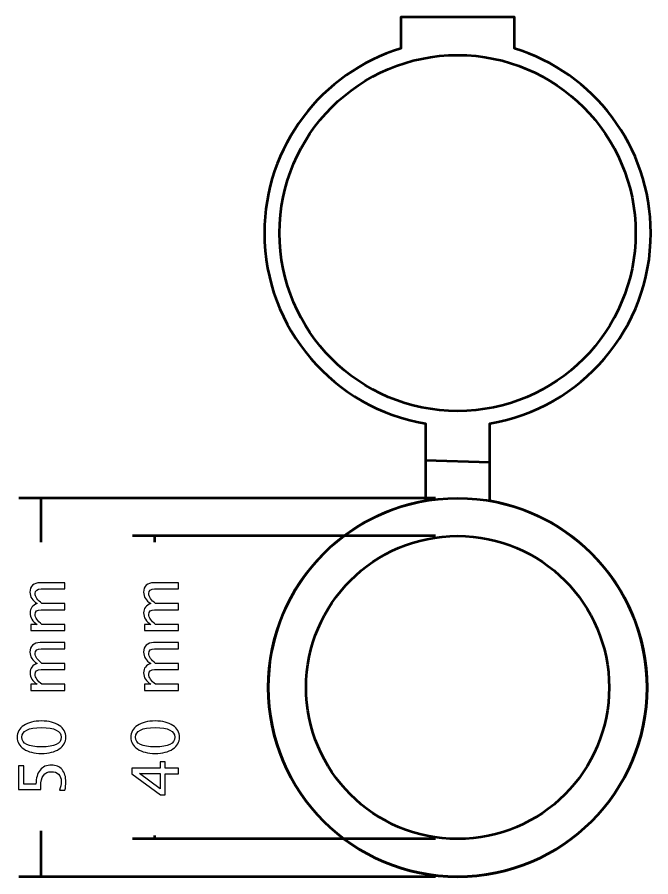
# Model space of a CAD drawing. Header units: centimetres. Extents: x -42.5 to 44.4, y -43.5 to 43.2.
# Drawn here: x -41.81 to -33.45, y 14 to 25.35 of the extents above; entities that cross this region are included whole.
import ezdxf

# ---------------------------------------------------------------- set-up
doc = ezdxf.new("R2010")
doc.units = ezdxf.units.CM
doc.header["$MEASUREMENT"] = 0
doc.layers.add('Layer 1', color=7, linetype='Continuous')

msp = doc.modelspace()

# ---------------------------------------------------------------- linework, layer by layer
at = {"layer": 'Layer 1', "lineweight": 53}
for centre, major_axis in [((-35.99999, 22.49999), (0, 2.35001)), ((-35.99999, 16.49999), (0, 2.00001))]:
    msp.add_ellipse(centre, major_axis=major_axis, ratio=1, dxfattribs=at)
at = {"layer": 'Layer 1', "color": 4, "lineweight": 53}
msp.add_ellipse((-35.99999, 16.49999), major_axis=(0, 2.50001), ratio=1, dxfattribs=at)
at = {"layer": 'Layer 1', "lineweight": 53}
msp.add_open_spline([(-35.575, 18.96386), (-34.39675, 18.76205), (-33.5, 17.73582), (-33.5, 16.5), (-33.5, 16.5), (-33.5, 15.11929), (-34.61929, 14), (-36, 14), (-36, 14), (-37.38071, 14), (-38.5, 15.11929), (-38.5, 16.5), (-38.5, 16.5), (-38.5, 17.73582), (-37.60325, 18.76205), (-36.425, 18.96386), (-36.425, 18.96386), (-36.425, 18.96386), (-36.425, 19.98546), (-36.425, 19.98546), (-36.425, 19.98546), (-37.631, 20.18782), (-38.55, 21.2365), (-38.55, 22.5), (-38.55, 22.5), (-38.55, 23.64729), (-37.79228, 24.61753), (-36.75, 24.93782), (-36.75, 24.93782), (-36.75, 24.93782), (-36.75, 25.35), (-36.75, 25.35), (-36.75, 25.35), (-36.75, 25.35), (-35.25, 25.35), (-35.25, 25.35), (-35.25, 25.35), (-35.25, 25.35), (-35.25, 24.93782), (-35.25, 24.93782), (-35.25, 24.93782), (-34.20772, 24.61753), (-33.45, 23.64729), (-33.45, 22.5), (-33.45, 22.5), (-33.45, 21.2365), (-34.369, 20.18782), (-35.575, 19.98546), (-35.575, 19.98546), (-35.575, 19.98546), (-35.575, 18.96386), (-35.575, 18.96386)], degree=3, knots=[0, 0, 0, 0, 0.07142857, 0.07142857, 0.07142857, 0.07142857, 0.14285714, 0.14285714, 0.14285714, 0.14285714, 0.21428571, 0.21428571, 0.21428571, 0.21428571, 0.28571429, 0.28571429, 0.28571429, 0.28571429, 0.35714286, 0.35714286, 0.35714286, 0.35714286, 0.42857143, 0.42857143, 0.42857143, 0.42857143, 0.5, 0.5, 0.5, 0.5, 0.57142857, 0.57142857, 0.57142857, 0.57142857, 0.64285714, 0.64285714, 0.64285714, 0.64285714, 0.71428571, 0.71428571, 0.71428571, 0.71428571, 0.78571429, 0.78571429, 0.78571429, 0.78571429, 0.85714286, 0.85714286, 0.85714286, 0.85714286, 1, 1, 1, 1], dxfattribs=at)
for points in [[(-36.425, 19.5), (-36.425, 19.5), (-35.575, 19.47466), (-35.575, 19.47466)], [(-36.29106, 19), (-36.29106, 19), (-41.79106, 19), (-41.79106, 19)], [(-41.5, 19), (-41.5, 19), (-41.5, 18.41863), (-41.5, 18.41863)], [(-36.29106, 18.5), (-36.29106, 18.5), (-40.29106, 18.5), (-40.29106, 18.5)], [(-40, 18.5), (-40, 18.5), (-40, 18.41863), (-40, 18.41863)], [(-41.5, 14.60704), (-41.5, 14.60704), (-41.5, 14), (-41.5, 14)], [(-40, 14.54693), (-40, 14.54693), (-40, 14.5), (-40, 14.5)], [(-36.29106, 14.5), (-36.29106, 14.5), (-40.29106, 14.5), (-40.29106, 14.5)], [(-36.29106, 14), (-36.29106, 14), (-41.79106, 14), (-41.79106, 14)]]:
    msp.add_open_spline(points, degree=3, dxfattribs=at)
at = {"layer": 'Layer 1'}
for points, knots in [([(-41.18631, 17.25057), (-41.18631, 17.25057), (-41.63505, 17.25057), (-41.63505, 17.25057), (-41.63505, 17.25057), (-41.63505, 17.25057), (-41.63505, 17.33185), (-41.63505, 17.33185), (-41.63505, 17.33185), (-41.63505, 17.33185), (-41.55024, 17.33185), (-41.55024, 17.33185), (-41.55024, 17.33185), (-41.61303, 17.3715), (-41.64436, 17.4223), (-41.64436, 17.48453), (-41.64436, 17.48453), (-41.64436, 17.54451), (-41.61303, 17.58529), (-41.55024, 17.60702), (-41.55024, 17.60702), (-41.6136, 17.64554), (-41.64521, 17.69578), (-41.64521, 17.75744), (-41.64521, 17.75744), (-41.64521, 17.79681), (-41.63363, 17.82743), (-41.61035, 17.84931), (-41.61035, 17.84931), (-41.58707, 17.87118), (-41.55447, 17.88219), (-41.51256, 17.88219), (-41.51256, 17.88219), (-41.51256, 17.88219), (-41.18631, 17.88219), (-41.18631, 17.88219), (-41.18631, 17.88219), (-41.18631, 17.88219), (-41.18631, 17.80091), (-41.18631, 17.80091), (-41.18631, 17.80091), (-41.18631, 17.80091), (-41.49915, 17.80091), (-41.49915, 17.80091), (-41.49915, 17.80091), (-41.55024, 17.80091), (-41.57578, 17.78059), (-41.57578, 17.73995), (-41.57578, 17.73995), (-41.57578, 17.69775), (-41.546, 17.65344), (-41.48631, 17.60702), (-41.48631, 17.60702), (-41.48631, 17.60702), (-41.18631, 17.60702), (-41.18631, 17.60702), (-41.18631, 17.60702), (-41.18631, 17.60702), (-41.18631, 17.52574), (-41.18631, 17.52574), (-41.18631, 17.52574), (-41.18631, 17.52574), (-41.49944, 17.52574), (-41.49944, 17.52574), (-41.49944, 17.52574), (-41.55094, 17.52574), (-41.57662, 17.50514), (-41.57662, 17.46379), (-41.57662, 17.46379), (-41.57662, 17.42273), (-41.54671, 17.3787), (-41.48674, 17.33185), (-41.48674, 17.33185), (-41.48674, 17.33185), (-41.18631, 17.33185), (-41.18631, 17.33185), (-41.18631, 17.33185), (-41.18631, 17.33185), (-41.18631, 17.25057), (-41.18631, 17.25057)], [0, 0, 0, 0, 0.04761905, 0.04761905, 0.04761905, 0.04761905, 0.0952381, 0.0952381, 0.0952381, 0.0952381, 0.14285714, 0.14285714, 0.14285714, 0.14285714, 0.19047619, 0.19047619, 0.19047619, 0.19047619, 0.23809524, 0.23809524, 0.23809524, 0.23809524, 0.28571429, 0.28571429, 0.28571429, 0.28571429, 0.33333333, 0.33333333, 0.33333333, 0.33333333, 0.38095238, 0.38095238, 0.38095238, 0.38095238, 0.42857143, 0.42857143, 0.42857143, 0.42857143, 0.47619048, 0.47619048, 0.47619048, 0.47619048, 0.52380952, 0.52380952, 0.52380952, 0.52380952, 0.57142857, 0.57142857, 0.57142857, 0.57142857, 0.61904762, 0.61904762, 0.61904762, 0.61904762, 0.66666667, 0.66666667, 0.66666667, 0.66666667, 0.71428571, 0.71428571, 0.71428571, 0.71428571, 0.76190476, 0.76190476, 0.76190476, 0.76190476, 0.80952381, 0.80952381, 0.80952381, 0.80952381, 0.85714286, 0.85714286, 0.85714286, 0.85714286, 0.9047619, 0.9047619, 0.9047619, 0.9047619, 1, 1, 1, 1]), ([(-39.68631, 17.25057), (-39.68631, 17.25057), (-40.13505, 17.25057), (-40.13505, 17.25057), (-40.13505, 17.25057), (-40.13505, 17.25057), (-40.13505, 17.33185), (-40.13505, 17.33185), (-40.13505, 17.33185), (-40.13505, 17.33185), (-40.05024, 17.33185), (-40.05024, 17.33185), (-40.05024, 17.33185), (-40.11303, 17.3715), (-40.14436, 17.4223), (-40.14436, 17.48453), (-40.14436, 17.48453), (-40.14436, 17.54451), (-40.11303, 17.58529), (-40.05024, 17.60702), (-40.05024, 17.60702), (-40.1136, 17.64554), (-40.14521, 17.69578), (-40.14521, 17.75744), (-40.14521, 17.75744), (-40.14521, 17.79681), (-40.13363, 17.82743), (-40.11035, 17.84931), (-40.11035, 17.84931), (-40.08707, 17.87118), (-40.05447, 17.88219), (-40.01256, 17.88219), (-40.01256, 17.88219), (-40.01256, 17.88219), (-39.68631, 17.88219), (-39.68631, 17.88219), (-39.68631, 17.88219), (-39.68631, 17.88219), (-39.68631, 17.80091), (-39.68631, 17.80091), (-39.68631, 17.80091), (-39.68631, 17.80091), (-39.99915, 17.80091), (-39.99915, 17.80091), (-39.99915, 17.80091), (-40.05024, 17.80091), (-40.07578, 17.78059), (-40.07578, 17.73995), (-40.07578, 17.73995), (-40.07578, 17.69775), (-40.046, 17.65344), (-39.98631, 17.60702), (-39.98631, 17.60702), (-39.98631, 17.60702), (-39.68631, 17.60702), (-39.68631, 17.60702), (-39.68631, 17.60702), (-39.68631, 17.60702), (-39.68631, 17.52574), (-39.68631, 17.52574), (-39.68631, 17.52574), (-39.68631, 17.52574), (-39.99944, 17.52574), (-39.99944, 17.52574), (-39.99944, 17.52574), (-40.05094, 17.52574), (-40.07662, 17.50514), (-40.07662, 17.46379), (-40.07662, 17.46379), (-40.07662, 17.42273), (-40.04671, 17.3787), (-39.98674, 17.33185), (-39.98674, 17.33185), (-39.98674, 17.33185), (-39.68631, 17.33185), (-39.68631, 17.33185), (-39.68631, 17.33185), (-39.68631, 17.33185), (-39.68631, 17.25057), (-39.68631, 17.25057)], [0, 0, 0, 0, 0.04761905, 0.04761905, 0.04761905, 0.04761905, 0.0952381, 0.0952381, 0.0952381, 0.0952381, 0.14285714, 0.14285714, 0.14285714, 0.14285714, 0.19047619, 0.19047619, 0.19047619, 0.19047619, 0.23809524, 0.23809524, 0.23809524, 0.23809524, 0.28571429, 0.28571429, 0.28571429, 0.28571429, 0.33333333, 0.33333333, 0.33333333, 0.33333333, 0.38095238, 0.38095238, 0.38095238, 0.38095238, 0.42857143, 0.42857143, 0.42857143, 0.42857143, 0.47619048, 0.47619048, 0.47619048, 0.47619048, 0.52380952, 0.52380952, 0.52380952, 0.52380952, 0.57142857, 0.57142857, 0.57142857, 0.57142857, 0.61904762, 0.61904762, 0.61904762, 0.61904762, 0.66666667, 0.66666667, 0.66666667, 0.66666667, 0.71428571, 0.71428571, 0.71428571, 0.71428571, 0.76190476, 0.76190476, 0.76190476, 0.76190476, 0.80952381, 0.80952381, 0.80952381, 0.80952381, 0.85714286, 0.85714286, 0.85714286, 0.85714286, 0.9047619, 0.9047619, 0.9047619, 0.9047619, 1, 1, 1, 1]), ([(-41.18631, 16.46006), (-41.18631, 16.46006), (-41.63505, 16.46006), (-41.63505, 16.46006), (-41.63505, 16.46006), (-41.63505, 16.46006), (-41.63505, 16.54134), (-41.63505, 16.54134), (-41.63505, 16.54134), (-41.63505, 16.54134), (-41.55024, 16.54134), (-41.55024, 16.54134), (-41.55024, 16.54134), (-41.61303, 16.58099), (-41.64436, 16.63179), (-41.64436, 16.69402), (-41.64436, 16.69402), (-41.64436, 16.754), (-41.61303, 16.79478), (-41.55024, 16.81651), (-41.55024, 16.81651), (-41.6136, 16.85503), (-41.64521, 16.90527), (-41.64521, 16.96693), (-41.64521, 16.96693), (-41.64521, 17.0063), (-41.63363, 17.03692), (-41.61035, 17.0588), (-41.61035, 17.0588), (-41.58707, 17.08067), (-41.55447, 17.09168), (-41.51256, 17.09168), (-41.51256, 17.09168), (-41.51256, 17.09168), (-41.18631, 17.09168), (-41.18631, 17.09168), (-41.18631, 17.09168), (-41.18631, 17.09168), (-41.18631, 17.0104), (-41.18631, 17.0104), (-41.18631, 17.0104), (-41.18631, 17.0104), (-41.49915, 17.0104), (-41.49915, 17.0104), (-41.49915, 17.0104), (-41.55024, 17.0104), (-41.57578, 16.99008), (-41.57578, 16.94944), (-41.57578, 16.94944), (-41.57578, 16.90724), (-41.546, 16.86293), (-41.48631, 16.81651), (-41.48631, 16.81651), (-41.48631, 16.81651), (-41.18631, 16.81651), (-41.18631, 16.81651), (-41.18631, 16.81651), (-41.18631, 16.81651), (-41.18631, 16.73523), (-41.18631, 16.73523), (-41.18631, 16.73523), (-41.18631, 16.73523), (-41.49944, 16.73523), (-41.49944, 16.73523), (-41.49944, 16.73523), (-41.55094, 16.73523), (-41.57662, 16.71463), (-41.57662, 16.67328), (-41.57662, 16.67328), (-41.57662, 16.63222), (-41.54671, 16.58819), (-41.48674, 16.54134), (-41.48674, 16.54134), (-41.48674, 16.54134), (-41.18631, 16.54134), (-41.18631, 16.54134), (-41.18631, 16.54134), (-41.18631, 16.54134), (-41.18631, 16.46006), (-41.18631, 16.46006)], [0, 0, 0, 0, 0.04761905, 0.04761905, 0.04761905, 0.04761905, 0.0952381, 0.0952381, 0.0952381, 0.0952381, 0.14285714, 0.14285714, 0.14285714, 0.14285714, 0.19047619, 0.19047619, 0.19047619, 0.19047619, 0.23809524, 0.23809524, 0.23809524, 0.23809524, 0.28571429, 0.28571429, 0.28571429, 0.28571429, 0.33333333, 0.33333333, 0.33333333, 0.33333333, 0.38095238, 0.38095238, 0.38095238, 0.38095238, 0.42857143, 0.42857143, 0.42857143, 0.42857143, 0.47619048, 0.47619048, 0.47619048, 0.47619048, 0.52380952, 0.52380952, 0.52380952, 0.52380952, 0.57142857, 0.57142857, 0.57142857, 0.57142857, 0.61904762, 0.61904762, 0.61904762, 0.61904762, 0.66666667, 0.66666667, 0.66666667, 0.66666667, 0.71428571, 0.71428571, 0.71428571, 0.71428571, 0.76190476, 0.76190476, 0.76190476, 0.76190476, 0.80952381, 0.80952381, 0.80952381, 0.80952381, 0.85714286, 0.85714286, 0.85714286, 0.85714286, 0.9047619, 0.9047619, 0.9047619, 0.9047619, 1, 1, 1, 1]), ([(-39.68631, 16.46006), (-39.68631, 16.46006), (-40.13505, 16.46006), (-40.13505, 16.46006), (-40.13505, 16.46006), (-40.13505, 16.46006), (-40.13505, 16.54134), (-40.13505, 16.54134), (-40.13505, 16.54134), (-40.13505, 16.54134), (-40.05024, 16.54134), (-40.05024, 16.54134), (-40.05024, 16.54134), (-40.11303, 16.58099), (-40.14436, 16.63179), (-40.14436, 16.69402), (-40.14436, 16.69402), (-40.14436, 16.754), (-40.11303, 16.79478), (-40.05024, 16.81651), (-40.05024, 16.81651), (-40.1136, 16.85503), (-40.14521, 16.90527), (-40.14521, 16.96693), (-40.14521, 16.96693), (-40.14521, 17.0063), (-40.13363, 17.03692), (-40.11035, 17.0588), (-40.11035, 17.0588), (-40.08707, 17.08067), (-40.05447, 17.09168), (-40.01256, 17.09168), (-40.01256, 17.09168), (-40.01256, 17.09168), (-39.68631, 17.09168), (-39.68631, 17.09168), (-39.68631, 17.09168), (-39.68631, 17.09168), (-39.68631, 17.0104), (-39.68631, 17.0104), (-39.68631, 17.0104), (-39.68631, 17.0104), (-39.99915, 17.0104), (-39.99915, 17.0104), (-39.99915, 17.0104), (-40.05024, 17.0104), (-40.07578, 16.99008), (-40.07578, 16.94944), (-40.07578, 16.94944), (-40.07578, 16.90724), (-40.046, 16.86293), (-39.98631, 16.81651), (-39.98631, 16.81651), (-39.98631, 16.81651), (-39.68631, 16.81651), (-39.68631, 16.81651), (-39.68631, 16.81651), (-39.68631, 16.81651), (-39.68631, 16.73523), (-39.68631, 16.73523), (-39.68631, 16.73523), (-39.68631, 16.73523), (-39.99944, 16.73523), (-39.99944, 16.73523), (-39.99944, 16.73523), (-40.05094, 16.73523), (-40.07662, 16.71463), (-40.07662, 16.67328), (-40.07662, 16.67328), (-40.07662, 16.63222), (-40.04671, 16.58819), (-39.98674, 16.54134), (-39.98674, 16.54134), (-39.98674, 16.54134), (-39.68631, 16.54134), (-39.68631, 16.54134), (-39.68631, 16.54134), (-39.68631, 16.54134), (-39.68631, 16.46006), (-39.68631, 16.46006)], [0, 0, 0, 0, 0.04761905, 0.04761905, 0.04761905, 0.04761905, 0.0952381, 0.0952381, 0.0952381, 0.0952381, 0.14285714, 0.14285714, 0.14285714, 0.14285714, 0.19047619, 0.19047619, 0.19047619, 0.19047619, 0.23809524, 0.23809524, 0.23809524, 0.23809524, 0.28571429, 0.28571429, 0.28571429, 0.28571429, 0.33333333, 0.33333333, 0.33333333, 0.33333333, 0.38095238, 0.38095238, 0.38095238, 0.38095238, 0.42857143, 0.42857143, 0.42857143, 0.42857143, 0.47619048, 0.47619048, 0.47619048, 0.47619048, 0.52380952, 0.52380952, 0.52380952, 0.52380952, 0.57142857, 0.57142857, 0.57142857, 0.57142857, 0.61904762, 0.61904762, 0.61904762, 0.61904762, 0.66666667, 0.66666667, 0.66666667, 0.66666667, 0.71428571, 0.71428571, 0.71428571, 0.71428571, 0.76190476, 0.76190476, 0.76190476, 0.76190476, 0.80952381, 0.80952381, 0.80952381, 0.80952381, 0.85714286, 0.85714286, 0.85714286, 0.85714286, 0.9047619, 0.9047619, 0.9047619, 0.9047619, 1, 1, 1, 1]), ([(-41.17107, 15.84312), (-41.17107, 15.77891), (-41.20056, 15.72712), (-41.25941, 15.68789), (-41.25941, 15.68789), (-41.31825, 15.64852), (-41.39586, 15.62891), (-41.49238, 15.62891), (-41.49238, 15.62891), (-41.5889, 15.62891), (-41.66651, 15.64852), (-41.72536, 15.68789), (-41.72536, 15.68789), (-41.7842, 15.72712), (-41.81369, 15.77891), (-41.81369, 15.84312), (-41.81369, 15.84312), (-41.81369, 15.90761), (-41.78434, 15.95939), (-41.72564, 15.99862), (-41.72564, 15.99862), (-41.66694, 16.03771), (-41.58918, 16.05733), (-41.49238, 16.05733), (-41.49238, 16.05733), (-41.39586, 16.05733), (-41.31825, 16.03771), (-41.25941, 15.99862), (-41.25941, 15.99862), (-41.20056, 15.95939), (-41.17107, 15.90761), (-41.17107, 15.84312)], [0, 0, 0, 0, 0.11111111, 0.11111111, 0.11111111, 0.11111111, 0.22222222, 0.22222222, 0.22222222, 0.22222222, 0.33333333, 0.33333333, 0.33333333, 0.33333333, 0.44444444, 0.44444444, 0.44444444, 0.44444444, 0.55555556, 0.55555556, 0.55555556, 0.55555556, 0.66666667, 0.66666667, 0.66666667, 0.66666667, 0.77777778, 0.77777778, 0.77777778, 0.77777778, 1, 1, 1, 1]), ([(-39.67107, 15.84312), (-39.67107, 15.77891), (-39.70056, 15.72712), (-39.75941, 15.68789), (-39.75941, 15.68789), (-39.81825, 15.64852), (-39.89586, 15.62891), (-39.99238, 15.62891), (-39.99238, 15.62891), (-40.0889, 15.62891), (-40.16651, 15.64852), (-40.22536, 15.68789), (-40.22536, 15.68789), (-40.2842, 15.72712), (-40.31369, 15.77891), (-40.31369, 15.84312), (-40.31369, 15.84312), (-40.31369, 15.90761), (-40.28434, 15.95939), (-40.22564, 15.99862), (-40.22564, 15.99862), (-40.16694, 16.03771), (-40.08918, 16.05733), (-39.99238, 16.05733), (-39.99238, 16.05733), (-39.89586, 16.05733), (-39.81825, 16.03771), (-39.75941, 15.99862), (-39.75941, 15.99862), (-39.70056, 15.95939), (-39.67107, 15.90761), (-39.67107, 15.84312)], [0, 0, 0, 0, 0.11111111, 0.11111111, 0.11111111, 0.11111111, 0.22222222, 0.22222222, 0.22222222, 0.22222222, 0.33333333, 0.33333333, 0.33333333, 0.33333333, 0.44444444, 0.44444444, 0.44444444, 0.44444444, 0.55555556, 0.55555556, 0.55555556, 0.55555556, 0.66666667, 0.66666667, 0.66666667, 0.66666667, 0.77777778, 0.77777778, 0.77777778, 0.77777778, 1, 1, 1, 1]), ([(-41.23203, 15.84298), (-41.23203, 15.92778), (-41.31881, 15.97012), (-41.49238, 15.97012), (-41.49238, 15.97012), (-41.66595, 15.97012), (-41.75273, 15.92778), (-41.75273, 15.84298), (-41.75273, 15.84298), (-41.75273, 15.75845), (-41.66595, 15.71612), (-41.49238, 15.71612), (-41.49238, 15.71612), (-41.31881, 15.71612), (-41.23203, 15.75845), (-41.23203, 15.84298)], [0, 0, 0, 0, 0.2, 0.2, 0.2, 0.2, 0.4, 0.4, 0.4, 0.4, 0.6, 0.6, 0.6, 0.6, 1, 1, 1, 1]), ([(-39.73203, 15.84298), (-39.73203, 15.92778), (-39.81881, 15.97012), (-39.99238, 15.97012), (-39.99238, 15.97012), (-40.16595, 15.97012), (-40.25273, 15.92778), (-40.25273, 15.84298), (-40.25273, 15.84298), (-40.25273, 15.75845), (-40.16595, 15.71612), (-39.99238, 15.71612), (-39.99238, 15.71612), (-39.81881, 15.71612), (-39.73203, 15.75845), (-39.73203, 15.84298)], [0, 0, 0, 0, 0.2, 0.2, 0.2, 0.2, 0.4, 0.4, 0.4, 0.4, 0.6, 0.6, 0.6, 0.6, 1, 1, 1, 1]), ([(-41.18377, 15.14348), (-41.18377, 15.14348), (-41.25658, 15.14348), (-41.25658, 15.14348), (-41.25658, 15.14348), (-41.24021, 15.18398), (-41.23203, 15.22237), (-41.23203, 15.25905), (-41.23203, 15.25905), (-41.23203, 15.29913), (-41.24388, 15.33074), (-41.26759, 15.35374), (-41.26759, 15.35374), (-41.2913, 15.37674), (-41.32389, 15.38817), (-41.36538, 15.38817), (-41.36538, 15.38817), (-41.40997, 15.38817), (-41.44412, 15.37194), (-41.46769, 15.33949), (-41.46769, 15.33949), (-41.49125, 15.30703), (-41.50296, 15.26004), (-41.50296, 15.19866), (-41.50296, 15.19866), (-41.50296, 15.18441), (-41.50198, 15.16931), (-41.5, 15.15364), (-41.5, 15.15364), (-41.5, 15.15364), (-41.79845, 15.15364), (-41.79845, 15.15364), (-41.79845, 15.15364), (-41.79845, 15.15364), (-41.79845, 15.46353), (-41.79845, 15.46353), (-41.79845, 15.46353), (-41.79845, 15.46353), (-41.72733, 15.46353), (-41.72733, 15.46353), (-41.72733, 15.46353), (-41.72733, 15.46353), (-41.72733, 15.22476), (-41.72733, 15.22476), (-41.72733, 15.22476), (-41.72733, 15.22476), (-41.56562, 15.22476), (-41.56562, 15.22476), (-41.56562, 15.22476), (-41.56562, 15.3035), (-41.54756, 15.36489), (-41.51143, 15.40906), (-41.51143, 15.40906), (-41.47545, 15.45322), (-41.42549, 15.47538), (-41.36157, 15.47538), (-41.36157, 15.47538), (-41.30202, 15.47538), (-41.25545, 15.45534), (-41.22173, 15.41526), (-41.22173, 15.41526), (-41.188, 15.37519), (-41.17107, 15.31987), (-41.17107, 15.24932), (-41.17107, 15.24932), (-41.17107, 15.21785), (-41.1753, 15.18257), (-41.18377, 15.14348)], [0, 0, 0, 0, 0.05555556, 0.05555556, 0.05555556, 0.05555556, 0.11111111, 0.11111111, 0.11111111, 0.11111111, 0.16666667, 0.16666667, 0.16666667, 0.16666667, 0.22222222, 0.22222222, 0.22222222, 0.22222222, 0.27777778, 0.27777778, 0.27777778, 0.27777778, 0.33333333, 0.33333333, 0.33333333, 0.33333333, 0.38888889, 0.38888889, 0.38888889, 0.38888889, 0.44444444, 0.44444444, 0.44444444, 0.44444444, 0.5, 0.5, 0.5, 0.5, 0.55555556, 0.55555556, 0.55555556, 0.55555556, 0.61111111, 0.61111111, 0.61111111, 0.61111111, 0.66666667, 0.66666667, 0.66666667, 0.66666667, 0.72222222, 0.72222222, 0.72222222, 0.72222222, 0.77777778, 0.77777778, 0.77777778, 0.77777778, 0.83333333, 0.83333333, 0.83333333, 0.83333333, 0.88888889, 0.88888889, 0.88888889, 0.88888889, 1, 1, 1, 1]), ([(-39.68631, 15.35938), (-39.68631, 15.35938), (-39.85988, 15.35938), (-39.85988, 15.35938), (-39.85988, 15.35938), (-39.85988, 15.35938), (-39.85988, 15.08337), (-39.85988, 15.08337), (-39.85988, 15.08337), (-39.85988, 15.08337), (-39.92168, 15.08337), (-39.92168, 15.08337), (-39.92168, 15.08337), (-39.92168, 15.08337), (-40.29845, 15.35938), (-40.29845, 15.35938), (-40.29845, 15.35938), (-40.29845, 15.35938), (-40.29845, 15.43558), (-40.29845, 15.43558), (-40.29845, 15.43558), (-40.29845, 15.43558), (-39.92676, 15.43558), (-39.92676, 15.43558), (-39.92676, 15.43558), (-39.92676, 15.43558), (-39.92676, 15.51771), (-39.92676, 15.51771), (-39.92676, 15.51771), (-39.92676, 15.51771), (-39.85988, 15.51771), (-39.85988, 15.51771), (-39.85988, 15.51771), (-39.85988, 15.51771), (-39.85988, 15.43558), (-39.85988, 15.43558), (-39.85988, 15.43558), (-39.85988, 15.43558), (-39.68631, 15.43558), (-39.68631, 15.43558), (-39.68631, 15.43558), (-39.68631, 15.43558), (-39.68631, 15.35938), (-39.68631, 15.35938)], [0, 0, 0, 0, 0.08333333, 0.08333333, 0.08333333, 0.08333333, 0.16666667, 0.16666667, 0.16666667, 0.16666667, 0.25, 0.25, 0.25, 0.25, 0.33333333, 0.33333333, 0.33333333, 0.33333333, 0.41666667, 0.41666667, 0.41666667, 0.41666667, 0.5, 0.5, 0.5, 0.5, 0.58333333, 0.58333333, 0.58333333, 0.58333333, 0.66666667, 0.66666667, 0.66666667, 0.66666667, 0.75, 0.75, 0.75, 0.75, 0.83333333, 0.83333333, 0.83333333, 0.83333333, 1, 1, 1, 1]), ([(-39.92676, 15.16366), (-39.92676, 15.16366), (-39.92676, 15.36446), (-39.92676, 15.36446), (-39.92676, 15.36446), (-39.92676, 15.36446), (-40.19798, 15.36446), (-40.19798, 15.36446), (-40.19798, 15.36446), (-40.19798, 15.36446), (-39.92676, 15.16366), (-39.92676, 15.16366)], [0, 0, 0, 0, 0.25, 0.25, 0.25, 0.25, 0.5, 0.5, 0.5, 0.5, 1, 1, 1, 1])]:
    msp.add_open_spline(points, degree=3, knots=knots, dxfattribs=at)

doc.saveas('drawing.dxf')
